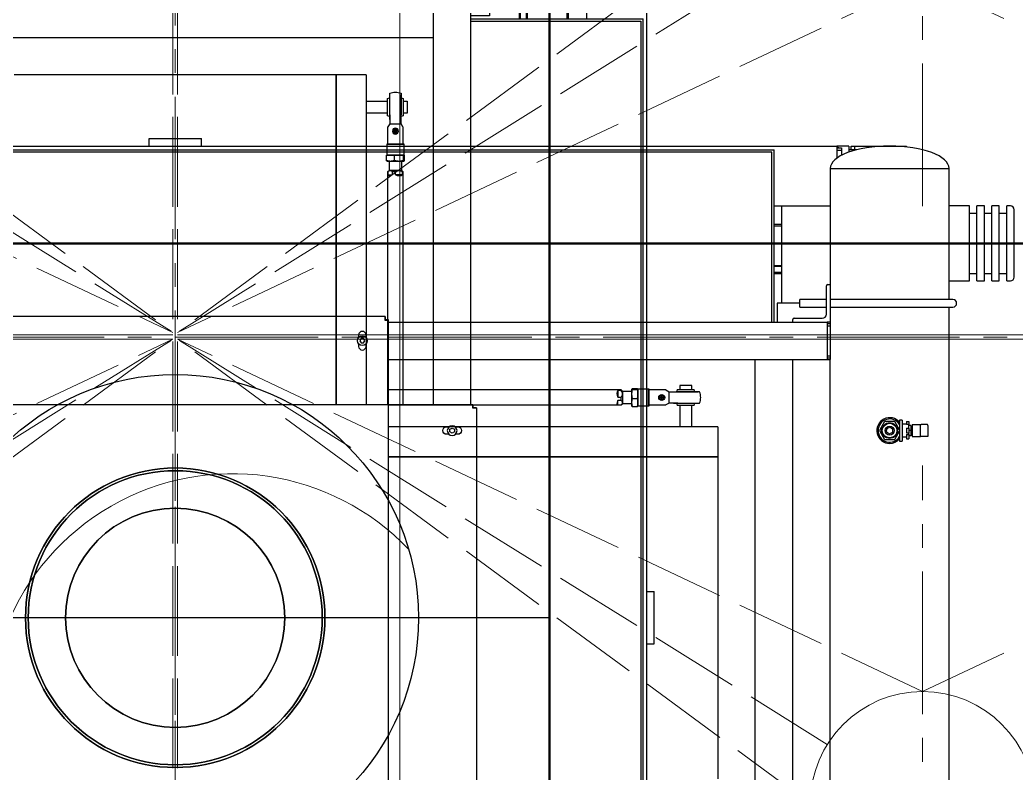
# Model space of a CAD drawing. Header units: millimetres. Extents: x 163705 to 1616509, y 81827 to 302547.
# Drawn here: x 204020 to 205351, y 143852 to 144858 of the extents above; entities that cross this region are included whole.
import ezdxf

# ---------------------------------------------------------------- set-up
doc = ezdxf.new("R2010")
doc.units = ezdxf.units.MM
doc.header["$LTSCALE"] = 10
doc.linetypes.add('ACAD_ISO02W100', pattern=[15, 12, -3])
doc.linetypes.add('CENTER2', pattern=[28.575, 19.05, -3.175, 3.175, -3.175])
for name, color, linetype, lineweight in [('1-中心线', 1, 'CENTER2', 0), ('1-剖面线', 8, 'Continuous', 0), ('1-建筑轮廓', 7, 'Continuous', 20), ('1-虚线', 8, 'ACAD_ISO02W100', 0), ('1-设备轮廓', 2, 'Continuous', 18)]:
    doc.layers.add(name, color=color, linetype=linetype, lineweight=lineweight)
doc.layers.add('1-隐线', color=8, linetype='Continuous')

# ---------------------------------------------------------------- blocks, each defined once
blk = doc.blocks.new('G$C5C029050')
blk.add_line((22818.6, 77039.4), (22818.6, 9039.4))
blk = doc.blocks.new('G$C3B61D3F5')
for p, q in [((1776, 1330), (1776, 1340)), ((1776, 1340), (1846, 1340)), ((1846, 1330), (1846, 1340)), ((1011, 1325), (2611, 1325)), ((2608, 1322), (1014, 1322)), ((1426, 1330), (2695, 1330)), ((2608, 1095), (2608, 1322)), ((2611, 1095), (2611, 1325)), ((2711, 1330), (2695, 1330)), ((2695, 1330), (2695, 1320)), ((2695, 1327.5), (2701, 1327.5)), ((2695, 1324.5), (2701, 1324.5)), ((2695, 1320), (2695, 1313.9)), ((2701, 1327.5), (2701, 1324.5)), ((2701, 1324.5), (2701, 1317.5)), ((2711, 1330), (2711, 1322)), ((2719, 1325), (2711, 1325)), ((2711, 1322), (2711, 1321.8)), ((2714, 1325), (2714, 1330)), ((2714, 1330), (2719, 1330)), ((2719, 1325), (2719, 1330)), ((2719, 1330), (2783, 1330)), ((2721.6, 1325), (2719, 1325)), ((2783, 1329.3), (2783, 1330)), ((2783, 1330), (2788, 1330)), ((2788, 1328.8), (2788, 1330)), ((2686, 1300), (2686, 1145)), ((2686, 1300), (2845, 1300)), ((2686, 1300), (2845, 1300)), ((2845, 1125), (2845, 1300)), ((2611, 1250), (2621, 1250)), ((2621, 1250), (2621, 1120)), ((2621, 1250), (2631, 1250)), ((2631, 1250), (2686, 1250)), ((2872, 1250), (2845, 1250)), ((2872, 1150), (2872, 1250)), ((2882, 1240), (2872, 1240)), ((2892, 1250), (2882, 1250)), ((2882, 1150), (2882, 1250)), ((2892, 1150), (2892, 1250)), ((2902, 1240), (2892, 1240)), ((2912, 1250), (2902, 1250)), ((2902, 1150), (2902, 1250)), ((2912, 1150), (2912, 1250)), ((2922, 1240), (2912, 1240)), ((2927, 1250), (2922, 1250)), ((2922, 1150), (2922, 1250)), ((2932, 1155), (2932, 1245)), ((2611, 1225.5), (2621, 1225.5)), ((2611, 1223.5), (2621, 1223.5)), ((2611, 1170.6), (2621, 1170.6)), ((2611, 1169.5), (2621, 1169.5)), ((2611, 1161.5), (2621, 1161.5)), ((2611, 1160.5), (2621, 1160.5)), ((2621, 1159.5), (2611, 1159.5)), ((2872, 1160), (2882, 1160)), ((2892, 1160), (2902, 1160)), ((2912, 1160), (2922, 1160)), ((2682.7, 1145), (2686, 1145)), ((2686, 1145), (2686, 1095)), ((2845, 1150), (2872, 1150)), ((2882, 1150), (2892, 1150)), ((2902, 1150), (2912, 1150)), ((2922, 1150), (2927, 1150)), ((2681, 1105.5), (2681, 1143.3)), ((2615, 1120), (2615, 1095)), ((2622, 1120), (2615, 1120)), ((2645.5, 1120), (2622, 1120)), ((2681, 1125), (2645.5, 1125)), ((2645.5, 1115), (2645.5, 1125)), ((2765.5, 1125), (2686, 1125)), ((2850, 1125), (2765.5, 1125)), ((2645.5, 1115), (2681, 1115)), ((2686, 1115), (2765.5, 1115)), ((2765.5, 1115), (2850, 1115)), ((2845, 285), (2845, 1115)), ((2091.3, 1102.5), (1530.7, 1102.5)), ((2091.3, 1102.5), (2091.3, 1098.5)), ((2096, 1097.8), (2092, 1097.8)), ((2096, 302.2), (2096, 1097.8)), ((2096, 1095), (2682, 1095)), ((2636, 1095), (2636, 1098.3)), ((2637.7, 1100), (2675.5, 1100)), ((2686, 1095), (2682, 1095)), ((2682, 1095), (2682, 1087)), ((2682, 1093), (2686, 1093)), ((2686, 1095), (2686, 1093)), ((2686, 1093), (2686, 1090)), ((2682, 1090), (2686, 1090)), ((2682, 1087), (2682, 1053)), ((2686, 1090), (2686, 1050)), ((2056, 1077.5), (2056, 1074.2)), ((2056, 1065.8), (2056, 1062.5)), ((2059.3, 1073), (2057.6, 1070)), ((2057.6, 1070), (2059.3, 1067)), ((2062.7, 1073), (2059.3, 1073)), ((2059.3, 1067), (2062.7, 1067)), ((2064.4, 1070), (2062.7, 1073)), ((2062.7, 1067), (2064.4, 1070)), ((2066, 1074.2), (2066, 1077.5)), ((2066, 1062.5), (2066, 1065.8)), ((2682, 1053), (2682, 1045)), ((2096, 1045), (2586, 1045)), ((2586, 355), (2586, 1045)), ((2586, 1045), (2594, 1045)), ((2594, 1045), (2628, 1045)), ((2628, 1045), (2636, 1045)), ((2636, 355), (2636, 1045)), ((2636, 1045), (2682, 1045)), ((2682, 1050), (2686, 1050)), ((2682, 1047), (2686, 1047)), ((2682, 1045), (2686, 1045)), ((2686, 1050), (2686, 1047)), ((2686, 1047), (2686, 1045)), ((2686, 355), (2686, 1045)), ((2407, 1004.2), (2096, 1004.2)), ((2407, 1003.3), (2402.5, 1003.3)), ((2402.5, 1003.3), (2402.5, 994.5)), ((2409, 1002.2), (2407, 1004.2)), ((2407, 1003.3), (2407, 1004.2)), ((2421, 1002.2), (2409, 1002.2)), ((2409, 998.6), (2409, 1002.2)), ((2409, 986.2), (2409, 998.6)), ((2421, 1005.7), (2421.1, 1005.8)), ((2421, 1005.7), (2421, 1005.8)), ((2421, 998.8), (2421, 1005.7)), ((2421, 987.4), (2421, 998.8)), ((2421.3, 1006.1), (2422, 1006.4)), ((2422, 1006.4), (2428, 1006.4)), ((2422, 1004.9), (2428, 1004.9)), ((2428, 1006.4), (2428.7, 1006.1)), ((2428.9, 1005.8), (2429, 1005.7)), ((2429, 1005.7), (2429, 1005.8)), ((2429, 1005.2), (2429, 1005.7)), ((2429, 983.2), (2429, 1005.2)), ((2429.5, 983.2), (2429.5, 1005.2)), ((2443.5, 1005.2), (2429.5, 1005.2)), ((2443.5, 983.2), (2443.5, 1005.2)), ((2444, 983.2), (2444, 1005.2)), ((2466.6, 1004.2), (2444, 1004.2)), ((2466.6, 1004.2), (2470.9, 1001.8)), ((2470.9, 986.8), (2470.9, 1001.8)), ((2476.5, 1001.9), (2509.5, 1001.9)), ((2481.6, 1004.8), (2504.4, 1004.8)), ((2511.5, 1001.8), (2482.6, 1001.8)), ((2485, 1010), (2485, 1004.8)), ((2501, 1010), (2485, 1010)), ((2501, 1004.8), (2501, 1010)), ((2509.5, 1001.8), (2509.5, 1001.9)), ((2402.5, 994.5), (2407, 994.5)), ((2407, 990), (2402.5, 990)), ((2402.5, 984.3), (2402.5, 990)), ((2407, 990), (2407, 994.5)), ((2407, 984.2), (2409, 986.2)), ((2409, 986.2), (2421, 986.2)), ((2421, 982.8), (2421, 987.4)), ((2422, 992.8), (2428, 992.8)), ((2470.9, 986.8), (2466.6, 984.2)), ((2476.5, 986.6), (2509.5, 986.6)), ((2482.6, 986.8), (2511.5, 986.8)), ((2509.5, 986.6), (2509.5, 986.8)), ((2096, 984.2), (2407, 984.2)), ((2402.5, 984.3), (2407, 984.3)), ((2407, 984.2), (2407, 984.3)), ((2422, 982.1), (2428, 982.1)), ((2429, 982.8), (2429, 983.2)), ((2429.5, 983.2), (2443.5, 983.2)), ((2444, 984.2), (2466.6, 984.2)), ((2481.6, 983.8), (2504.4, 983.8)), ((2485, 983.8), (2485, 955)), ((2501, 955), (2501, 983.8)), ((2758.1, 961.1), (2752.2, 950.9)), ((2759.6, 962), (2758.1, 961.1)), ((2771.4, 962), (2759.6, 962)), ((2772.9, 961.1), (2771.4, 962)), ((2778.8, 950.9), (2772.9, 961.1)), ((2778.8, 958.5), (2778.5, 958.5)), ((2782.4, 964), (2778.8, 964)), ((2778.8, 964), (2778.8, 960)), ((2778.8, 960), (2778.8, 951)), ((2782.4, 964), (2782.4, 960)), ((2782.4, 960), (2782.4, 940)), ((2787.8, 958.5), (2782.4, 958.5)), ((2787.8, 962), (2787.8, 961.5)), ((2787.8, 962), (2791.2, 962)), ((2787.8, 961.5), (2787.8, 958)), ((2791.2, 962), (2791.2, 961.5)), ((2791.2, 961.5), (2791.2, 957.4)), ((2536, 955), (2096, 955)), ((2536, 955), (2536, 915)), ((2752.2, 950.9), (2752.2, 949.1)), ((2752.2, 949.1), (2758.1, 938.9)), ((2772.9, 938.9), (2778.8, 949.1)), ((2778.8, 950.9), (2778.8, 949.1)), ((2778.8, 949), (2778.8, 940)), ((2790.7, 958), (2787.8, 958)), ((2787.8, 953), (2787.8, 952.5)), ((2787.8, 953), (2791.2, 953)), ((2787.8, 952.5), (2787.8, 947.5)), ((2787.8, 947.5), (2787.8, 947)), ((2787.8, 947), (2791.2, 947)), ((2791.2, 953), (2791.2, 957.4)), ((2793.8, 956.9), (2791.2, 956.9)), ((2791.2, 953), (2791.2, 952.5)), ((2791.2, 952.5), (2791.2, 947.5)), ((2793.8, 950), (2791.2, 950)), ((2791.2, 947.5), (2791.2, 947)), ((2791.2, 945.8), (2791.2, 947)), ((2791.2, 945.8), (2791.2, 939.6)), ((2793.8, 956.9), (2793.8, 950)), ((2795.6, 954), (2793.8, 954)), ((2793.8, 950), (2793.8, 943.1)), ((2793.8, 946), (2795.6, 946)), ((2795.6, 957.9), (2795.6, 942.1)), ((2795.6, 957.9), (2797.4, 957.9)), ((2797.4, 957.9), (2807.7, 957.9)), ((2806.7, 942.1), (2806.7, 956.9)), ((2815.5, 957.9), (2807.7, 957.9)), ((2816.5, 956.9), (2816.5, 942.1)), ((2758.1, 938.9), (2759.6, 938)), ((2759.6, 938), (2771.4, 938)), ((2771.4, 938), (2772.9, 938.9)), ((2778.5, 941.5), (2778.8, 941.5)), ((2778.8, 940), (2778.8, 936)), ((2778.8, 936), (2782.4, 936)), ((2782.4, 941.5), (2787.8, 941.5)), ((2782.4, 940), (2782.4, 936)), ((2787.8, 944.9), (2790.7, 944.9)), ((2787.8, 944.9), (2787.8, 939.6)), ((2787.8, 939.6), (2787.8, 939.1)), ((2787.8, 939.1), (2791.2, 939.1)), ((2793.8, 943.1), (2791.2, 943.1)), ((2791.2, 939.6), (2791.2, 939.1)), ((2795.6, 942.1), (2797.4, 942.1)), ((2797.4, 942.1), (2806.5, 942.1)), ((2815.5, 942.1), (2807.7, 942.1)), ((2536, 915), (2096, 915)), ((2096, 915), (2536, 915)), ((2536, 915), (2536, 485))]:
    blk.add_line(p, q)
at = {"flags": 128}
for points in [[(2697.6, 1327.5), (2696.6, 1328.3), (2695, 1329.2)], [(2683.3, 1093), (2682.4, 1093.7), (2682, 1093.9)], [(2682, 1046.1), (2682.4, 1046.3), (2683.3, 1047)]]:
    blk.add_lwpolyline(points, dxfattribs=at)
for centre, radius in [((2061, 1070), 6.5), ((2461, 994.2), 4), ((2461, 994.2), 2.3), ((2461, 994.2), 1), ((2765.5, 950), 10.5), ((2765.5, 950), 9.8), ((2765.5, 950), 6), ((1811, 700), 200), ((1811, 700), 196.4), ((1811, 700), 146.4)]:
    blk.add_circle(centre, radius)
for centre, radius, start, end in [((2927, 1245), 5, 0, 90), ((2682.7, 1143.3), 1.67, 90, 180), ((2927, 1155), 5, 270, 0), ((2850, 1120), 5, 270, 90), ((2675.5, 1105.5), 5.5, 270, 0), ((2637.7, 1098.3), 1.67, 90, 180), ((2061, 1077.5), 5, 0, 180), ((2061, 1062.5), 5, 180, 0), ((2509.6, 994.2), 29.9, 159.436, 165.2714), ((2476.4, 994.2), 29.9, 14.7286, 20.564), ((2493, 994.2), 20, 0, 22.0243), ((2461, 994.2), 3.18, 0, 180.0843), ((2461, 994.2), 3.18, 180.0843, 0), ((2509.6, 994.2), 29.9, 194.7286, 200.564), ((2476.4, 994.2), 29.9, 339.436, 345.2714), ((2493, 994.2), 20, 337.9757, 0), ((2765.5, 950), 17.2, 39.5549, 270), ((2765.5, 950), 15.5, 30.9, 329.1), ((2765.5, 950), 17.2, 270, 320.4451)]:
    blk.add_arc(centre, radius, start, end)
for centre, major_axis, ratio, start_param, end_param in [((2765.5, 1300), (-79.5, 0), 0.377358, 4.712389, 6.283185), ((2765.5, 1300), (79.5, 0), 0.377358, 0, 1.570796), ((2411, 994.2), (-8.79, 8.79), 0.542909, 6.225757, 7.335379), ((2411, 994.2), (9.59, 9.59), 0.296253, 2.298766, 3.408388)]:
    blk.add_ellipse(centre, major_axis=major_axis, ratio=ratio, start_param=start_param, end_param=end_param)
for points in [[(2091.3, 1102.5), (2091.3, 1102.4), (2091.2, 1102.3), (2091.1, 1101.1), (2091.1, 1099.5), (2091, 1098.2), (2091, 1097.5)], [(2091.3, 1098.5), (2091.3, 1098.5), (2091.2, 1098.5), (2091.1, 1098.2), (2091.1, 1097.9), (2091, 1097.6), (2091, 1097.5)], [(2091, 1097.5), (2091.7, 1097.5), (2093, 1097.6), (2094.6, 1097.6), (2095.8, 1097.7), (2095.9, 1097.8), (2096, 1097.8)], [(2091, 1097.5), (2091.1, 1097.5), (2091.4, 1097.6), (2091.7, 1097.6), (2092, 1097.7), (2092, 1097.8), (2092, 1097.8)]]:
    blk.add_open_spline(points, degree=3)
for points, knots in [([(2407, 994.5), (2407.4, 995.2), (2408.2, 996.6), (2408.7, 998.9), (2408.2, 1001.2), (2407.4, 1002.6), (2407, 1003.3)], [0, 0, 0, 0, 0.2496197, 0.4996875, 0.7498242, 1, 1, 1, 1]), ([(2422, 1004.9), (2421.7, 1005.1), (2421.2, 1005.3), (2421.1, 1005.6), (2421, 1005.7)], [0, 0, 0, 0, 0.500383, 1, 1, 1, 1]), ([(2421, 998.8), (2421.1, 999.9), (2421.2, 1001.9), (2421.7, 1003.9), (2422, 1004.9)], [0, 0, 0, 0, 0.4983226, 1, 1, 1, 1]), ([(2422, 992.8), (2421.7, 993.8), (2421.2, 995.7), (2421.1, 997.8), (2421, 998.8)], [0, 0, 0, 0, 0.498023, 1, 1, 1, 1]), ([(2429, 1005.7), (2428.9, 1005.6), (2428.8, 1005.3), (2428.3, 1005.1), (2428, 1004.9)], [0, 0, 0, 0, 0.500251, 1, 1, 1, 1]), ([(2428, 1004.9), (2428.3, 1003.9), (2428.8, 1001.9), (2428.9, 999.9), (2429, 998.8)], [0, 0, 0, 0, 0.5016774, 1, 1, 1, 1]), ([(2429, 998.8), (2428.9, 997.8), (2428.8, 995.7), (2428.3, 993.8), (2428, 992.8)], [0, 0, 0, 0, 0.501977, 1, 1, 1, 1]), ([(2429.5, 1005.2), (2429.4, 1005.2), (2429.2, 1005.2), (2429.1, 1005.2), (2429, 1005.2)], [0, 0, 0, 0, 0.560229, 1, 1, 1, 1]), ([(2444, 1005.2), (2443.9, 1005.2), (2443.7, 1005.2), (2443.6, 1005.2), (2443.5, 1005.2)], [0, 0, 0, 0, 0.560036, 1, 1, 1, 1]), ([(2470.9, 1001.8), (2471.6, 1001.8), (2473, 1001.8), (2475.2, 1001.8), (2477.6, 1001.8), (2480.1, 1001.8), (2481.7, 1001.8), (2482.6, 1001.8)], [0, 0, 0, 0, 0.174265, 0.382612, 0.588125, 0.782436, 1, 1, 1, 1]), ([(2407, 984.3), (2407.4, 984.7), (2408.2, 985.6), (2408.7, 987.1), (2408.2, 988.6), (2407.4, 989.5), (2407, 990)], [0, 0, 0, 0, 0.250176, 0.500312, 0.75038, 1, 1, 1, 1]), ([(2421, 987.4), (2421.1, 988.3), (2421.2, 990.1), (2421.7, 991.9), (2422, 992.8)], [0, 0, 0, 0, 0.5002515, 1, 1, 1, 1]), ([(2422, 982.1), (2421.7, 983), (2421.2, 984.7), (2421.1, 986.5), (2421, 987.4)], [0, 0, 0, 0, 0.500383, 1, 1, 1, 1]), ([(2428, 992.8), (2428.3, 991.9), (2428.8, 990.1), (2428.9, 988.3), (2429, 987.4)], [0, 0, 0, 0, 0.500383, 1, 1, 1, 1]), ([(2429, 987.4), (2428.9, 986.5), (2428.8, 984.7), (2428.3, 983), (2428, 982.1)], [0, 0, 0, 0, 0.500251, 1, 1, 1, 1]), ([(2482.6, 986.8), (2481.5, 986.8), (2479.5, 986.8), (2476.5, 986.8), (2473.6, 986.8), (2471.8, 986.8), (2470.9, 986.8)], [0, 0, 0, 0, 0.267638, 0.499185, 0.776392, 1, 1, 1, 1]), ([(2421.1, 982.7), (2421.1, 982.6), (2421.2, 982.4), (2421.7, 982.2), (2422, 982.1)], [0, 0, 0, 0, 0.380555, 1, 1, 1, 1]), ([(2428, 982.1), (2428.3, 982.2), (2428.8, 982.4), (2428.9, 982.6), (2428.9, 982.7)], [0, 0, 0, 0, 0.620231, 1, 1, 1, 1]), ([(2429, 983.2), (2429.1, 983.2), (2429.3, 983.2), (2429.4, 983.2), (2429.5, 983.2)], [0, 0, 0, 0, 0.560036, 1, 1, 1, 1]), ([(2443.5, 983.2), (2443.6, 983.2), (2443.8, 983.2), (2443.9, 983.2), (2444, 983.2)], [0, 0, 0, 0, 0.5602294, 1, 1, 1, 1]), ([(2761.4, 947.8), (2761.5, 948.6), (2761.5, 950.1), (2761.5, 951.7), (2761.6, 952.4)], [0, 0, 0, 0, 0.500178, 1, 1, 1, 1]), ([(2765.4, 945.4), (2764.7, 945.8), (2763.4, 946.6), (2762.1, 947.4), (2761.4, 947.8)], [0, 0, 0, 0, 0.499067, 1, 1, 1, 1]), ([(2761.6, 952.4), (2762.2, 952.8), (2763.6, 953.5), (2765, 954.3), (2765.6, 954.6)], [0, 0, 0, 0, 0.4990673, 1, 1, 1, 1]), ([(2769.4, 947.6), (2768.8, 947.2), (2767.4, 946.5), (2766, 945.7), (2765.4, 945.4)], [0, 0, 0, 0, 0.4990673, 1, 1, 1, 1]), ([(2765.6, 954.6), (2766.3, 954.2), (2767.6, 953.4), (2768.9, 952.6), (2769.6, 952.2)], [0, 0, 0, 0, 0.499067, 1, 1, 1, 1]), ([(2769.6, 952.2), (2769.5, 951.4), (2769.5, 949.9), (2769.5, 948.3), (2769.4, 947.6)], [0, 0, 0, 0, 0.499822, 1, 1, 1, 1]), ([(2790.7, 958), (2790.8, 957.9), (2790.9, 957.9), (2790.9, 957.9), (2791, 957.9), (2791.1, 957.8), (2791.2, 957.6), (2791.2, 957.5), (2791.2, 957.4)], [0, 0, 0, 0, 0.125356, 0.250369, 0.375773, 0.501235, 0.750965, 1, 1, 1, 1]), ([(2791.2, 945.8), (2791.2, 945.6), (2791.2, 945.4), (2791, 945.1), (2790.9, 945), (2790.8, 944.9), (2790.8, 944.9), (2790.7, 944.9)], [0, 0, 0, 0, 0.498685, 0.748579, 0.874172, 0.937035, 1, 1, 1, 1]), ([(2806.7, 956.9), (2806.7, 957.1), (2806.7, 957.3), (2806.9, 957.6), (2807.1, 957.8), (2807.3, 957.9), (2807.5, 957.9), (2807.6, 957.9), (2807.7, 957.9)], [0, 0, 0, 0, 0.2496471, 0.4991571, 0.6244508, 0.7496911, 0.8749183, 1, 1, 1, 1]), ([(2816.5, 956.9), (2816.5, 957.1), (2816.5, 957.3), (2816.3, 957.6), (2816.1, 957.8), (2815.9, 957.9), (2815.7, 957.9), (2815.6, 957.9), (2815.5, 957.9)], [0, 0, 0, 0, 0.2496964, 0.4991854, 0.6244669, 0.7497882, 0.8748686, 1, 1, 1, 1]), ([(2807.7, 942.1), (2807.6, 942.1), (2807.5, 942.1), (2807.3, 942.1), (2807.1, 942.1), (2806.9, 942.1), (2806.7, 942.1), (2806.7, 942.1), (2806.7, 942.1)], [0, 0, 0, 0, 0.124806, 0.250059, 0.3754, 0.500545, 0.750283, 1, 1, 1, 1]), ([(2816.5, 942.1), (2816.5, 942.1), (2816.5, 942.1), (2816.3, 942.1), (2816.1, 942.1), (2815.9, 942.1), (2815.7, 942.1), (2815.6, 942.1), (2815.5, 942.1)], [0, 0, 0, 0, 0.249073, 0.498529, 0.623968, 0.749423, 0.873896, 1, 1, 1, 1])]:
    blk.add_open_spline(points, degree=3, knots=knots)
at = {"layer": '1-中心线'}
for p, q in [((2737, 1200), (3002, 1200)), ((1811, 294.5), (1811, 1105.5)), ((1405.5, 700), (2216.5, 700))]:
    blk.add_line(p, q, dxfattribs=at)
blk = doc.blocks.new('A$C2f6614b9')
at = {"layer": '1-设备轮廓', "lineweight": 50, "ltscale": 5}
blk.add_line((16925, 1950), (1300, 1950), dxfattribs=at)
at = {"layer": '1-隐线'}
blk.add_blockref('G$C3B61D3F5', (2289, 750), dxfattribs=at)
blk = doc.blocks.new('G$CE8A1B22C')
blk.add_circle((328, 328), 325)
at = {"layer": '1-中心线'}
for p, q in [((328, 0), (328, 656)), ((0, 328), (656, 328))]:
    blk.add_line(p, q, dxfattribs=at)
at = {"layer": '1-剖面线'}
blk.add_arc((404.3, 195.4), 325, 43.5125, 196.2853, dxfattribs=at)
blk = doc.blocks.new('A$Cf51e8010')
blk.add_line((5303, 2300), (4303, 2300))
at = {"layer": '1-设备轮廓', "lineweight": 50, "ltscale": 5}
blk.add_line((5303, 17100), (5303, 199.3), dxfattribs=at)
blk.add_blockref('G$CE8A1B22C', (4475, 1972))
at = {"layer": '1-隐线', "xscale": -1, "rotation": 270}
blk.add_blockref('G$C3B61D3F5', (4103, 489), dxfattribs=at)
blk = doc.blocks.new('G$CFDCBCB0A')
blk.add_circle((3248.5, 626.5), 150)
at = {"layer": '1-中心线'}
for p, q in [((2250, 5000), (2250, 0)), ((3248.5, 1424.7), (3248.5, 2328.3)), ((250, 1250), (4250, 1250)), ((3248.5, 174.7), (3248.5, 1078.3))]:
    blk.add_line(p, q, dxfattribs=at)
at = {"layer": '1-剖面线'}
for p, q in [((256, 1253), (2247, 1253)), ((2253, 1253), (4244, 1253)), ((256, 1247), (2247, 1247)), ((2253, 1247), (4244, 1247))]:
    blk.add_line(p, q, dxfattribs=at)
at = {"layer": '1-虚线'}
for p, q in [((2247, 4994), (2247, 6)), ((2253, 4994), (2253, 6)), ((1401.5, 1876.5), (2247, 1256)), ((3098.5, 1876.5), (2253, 1256)), ((1378.8, 1797.2), (2247, 1256)), ((3121.2, 1797.2), (2253, 1256)), ((1251.5, 1726.5), (2247, 1256)), ((3248.5, 1726.5), (2253, 1256)), ((3248.5, 1726.5), (4244, 1256)), ((1251.5, 776.5), (2247, 1247)), ((1378.8, 705.8), (2247, 1247)), ((1401.5, 626.5), (2247, 1247)), ((3248.5, 776.5), (2253, 1247)), ((3098.5, 626.5), (2253, 1247)), ((3121.2, 705.8), (2253, 1247)), ((3248.5, 776.5), (4244, 1247))]:
    blk.add_line(p, q, dxfattribs=at)
blk = doc.blocks.new('A$C5a2f2e4f')
at = {"layer": '1-设备轮廓'}
blk.add_blockref('G$CFDCBCB0A', (2553, 2125.1), dxfattribs=at)

msp = doc.modelspace()

# ---------------------------------------------------------------- block references
for name, p in [('A$C5a2f2e4f', (199424.833, 141059.499)), ('A$Cf51e8010', (199424.833, 141759.632)), ('A$C2f6614b9', (200127.833, 142609.632))]:
    msp.add_blockref(name, p)
at = {"layer": '1-建筑轮廓'}
msp.add_blockref('G$C5C029050', (181709.24, 95820.209), dxfattribs=at)

doc.saveas('drawing.dxf')
